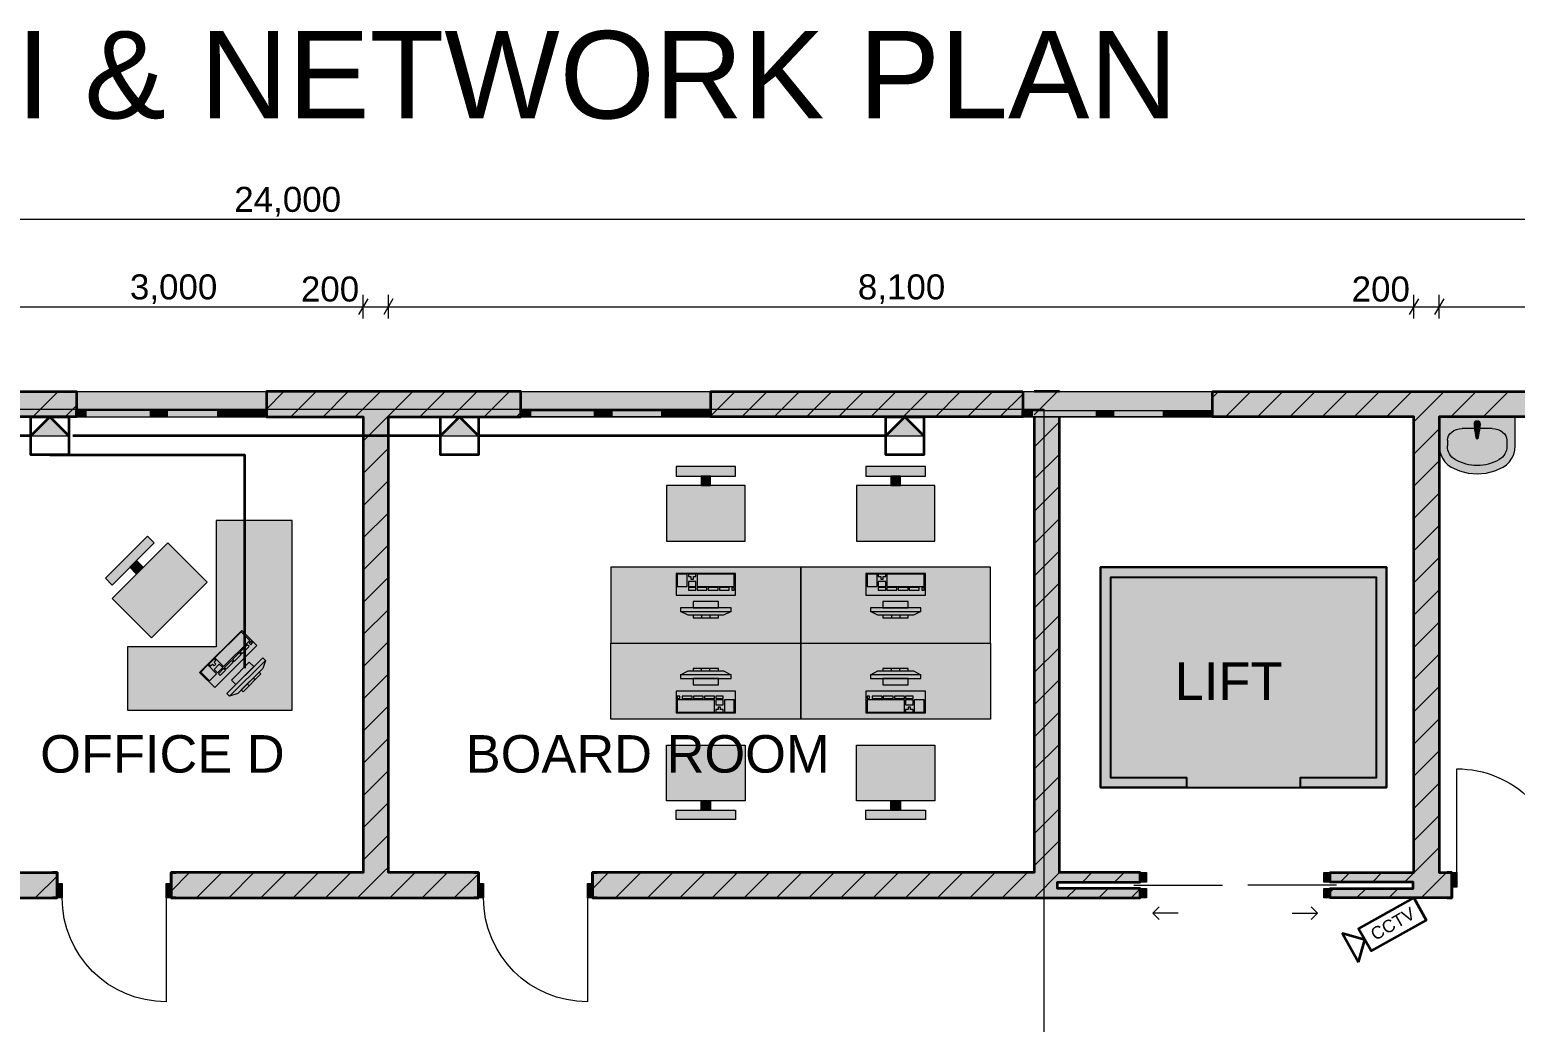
# Model space of a CAD drawing. Header units: millimetres. Extents: x 0.6 to 15.6, y 0.6 to 9.9.
# Drawn here: x 5.384 to 10.004, y 6.815 to 9.902 of the extents above; entities that cross this region are included whole.
import ezdxf

# ---------------------------------------------------------------- set-up
doc = ezdxf.new("R2010")
doc.units = ezdxf.units.MM
doc.layers.add('PDF_Geometry', color=7, linetype='Continuous', true_color=0x029e21)
doc.layers.add('PDF_Solid Fills', color=7, linetype='Continuous', true_color=0xffffff)
doc.layers.add('PDF_Text', color=7, linetype='Continuous')
doc.styles.add('PDF Arial-BoldMT', font='arial.ttf')
doc.styles.add('PDF ArialMT', font='arial.ttf')

msp = doc.modelspace()

# ---------------------------------------------------------------- hatches: boundary and pattern name
at = {"layer": 'PDF_Solid Fills', "transparency": 33554559}
for points in [[(4.8815, 8.7171), (4.8815, 8.7761), (5.5297, 8.7761), (5.5297, 8.7171), (5.5297, 8.6974), (4.8815, 8.6974)], [(6.1203, 8.6974), (5.5297, 8.6974), (5.5297, 8.7171), (5.5297, 8.7761), (6.1203, 8.7761), (6.1203, 8.7171)], [(6.1203, 8.7171), (6.1203, 8.7761), (6.9114, 8.7761), (6.9114, 8.7171), (6.9114, 8.6974), (6.1203, 8.6974)], [(7.502, 8.6974), (6.9114, 8.6974), (6.9114, 8.7171), (6.9114, 8.7761), (7.502, 8.7761), (7.502, 8.7171)], [(7.502, 8.7171), (7.502, 8.7761), (8.4718, 8.7761), (8.4718, 8.7171), (8.4718, 8.6974), (7.502, 8.6974)], [(9.0624, 8.6974), (8.4718, 8.6974), (8.4718, 8.7171), (8.4718, 8.7761), (9.0624, 8.7761), (9.0624, 8.7171)], [(9.6884, 8.7761), (9.6884, 8.6974), (9.0624, 8.6974), (9.0624, 8.7171), (9.0624, 8.7761)], [(9.7672, 8.6974), (10.0034, 8.6974), (10.0034, 8.6072), (10.0022, 8.5939), (9.9989, 8.581), (9.9933, 8.569), (9.9859, 8.5582), (9.9767, 8.549), (9.9661, 8.5416), (9.9404, 8.5298), (9.9132, 8.5226), (9.8853, 8.5202), (9.8573, 8.5226), (9.8302, 8.5298), (9.8045, 8.5416), (9.7939, 8.549), (9.7847, 8.5582), (9.7772, 8.569), (9.7717, 8.581), (9.7683, 8.5939), (9.7672, 8.6072)], [(9.8754, 8.6748), (9.8783, 8.6818), (9.8853, 8.6846), (9.8922, 8.6818), (9.8951, 8.6748), (9.8935, 8.6583), (9.8922, 8.6545), (9.8896, 8.6337), (9.8882, 8.6309), (9.8853, 8.6298), (9.8824, 8.6309), (9.8809, 8.6337), (9.8783, 8.6545), (9.877, 8.6583)], [(6.2, 7.7852), (5.6882, 7.7852), (5.6882, 7.982), (5.9638, 7.982), (5.9638, 8.3757), (6.2, 8.3757)], [(7.565, 8.1042), (7.565, 8.0924), (7.5414, 8.0806), (7.5256, 8.0806), (7.5256, 8.0727), (7.4469, 8.0727), (7.4469, 8.0806), (7.4311, 8.0806), (7.4075, 8.0924), (7.4075, 8.1042), (7.4469, 8.1042), (7.4469, 8.1239), (7.5256, 8.1239), (7.5256, 8.1042)], [(8.1555, 8.1042), (8.1555, 8.0924), (8.1319, 8.0806), (8.1162, 8.0806), (8.1162, 8.0727), (8.0374, 8.0727), (8.0374, 8.0806), (8.0217, 8.0806), (7.9981, 8.0924), (7.9981, 8.1042), (8.0374, 8.1042), (8.0374, 8.1239), (8.1162, 8.1239), (8.1162, 8.1042)], [(6.1085, 7.9486), (6.1169, 7.9403), (6.1085, 7.9152), (6.0974, 7.9041), (6.103, 7.8985), (6.0473, 7.8428), (6.0417, 7.8484), (6.0306, 7.8373), (6.0055, 7.8289), (5.9972, 7.8373), (6.025, 7.8651), (6.0111, 7.879), (6.0668, 7.9347), (6.0807, 7.9208)], [(7.4075, 7.8837), (7.4075, 7.8956), (7.4311, 7.9074), (7.4469, 7.9074), (7.4469, 7.9152), (7.5256, 7.9152), (7.5256, 7.9074), (7.5414, 7.9074), (7.565, 7.8956), (7.565, 7.8837), (7.5256, 7.8837), (7.5256, 7.8641), (7.4469, 7.8641), (7.4469, 7.8837)], [(7.9981, 7.8837), (7.9981, 7.8956), (8.0217, 7.9074), (8.0374, 7.9074), (8.0374, 7.9152), (8.1162, 7.9152), (8.1162, 7.9074), (8.1319, 7.9074), (8.1555, 7.8956), (8.1555, 7.8837), (8.1162, 7.8837), (8.1162, 7.8641), (8.0374, 7.8641), (8.0374, 7.8837)], [(4.5847, 7.2348), (4.5847, 7.28), (5.4692, 7.28), (5.4692, 7.2466), (5.4692, 7.2013), (4.5847, 7.2013)], [(5.8235, 7.2466), (5.8235, 7.28), (6.7794, 7.28), (6.7794, 7.2466), (6.7794, 7.2013), (5.8235, 7.2013)], [(7.1337, 7.2013), (7.1337, 7.2466), (7.1337, 7.28), (8.8376, 7.28), (8.8376, 7.2505), (8.5797, 7.2505), (8.5797, 7.2308), (8.8376, 7.2308), (8.8376, 7.2013)], [(9.4281, 7.28), (9.8064, 7.28), (9.8064, 7.2348), (9.8064, 7.2013), (9.4281, 7.2013), (9.4281, 7.2308), (9.686, 7.2308), (9.686, 7.2505), (9.4281, 7.2505)]]:
    msp.add_hatch(color=256, dxfattribs=at).paths.add_polyline_path(points)

# ---------------------------------------------------------------- linework, layer by layer
at = {"layer": 'PDF_Geometry', "color": 7, "lineweight": 13}
for points in [[(1.3572, 9.3126), (1.3813, 9.3126), (1.46, 9.3126), (10.9089, 9.3126), (10.9876, 9.3126), (11.0117, 9.3126)], [(6.4349, 9.065), (6.4065, 9.0158)], [(6.4207, 9.0035), (6.4207, 9.0773)], [(6.5136, 9.065), (6.4852, 9.0158)], [(6.4994, 9.0035), (6.4994, 9.0773)], [(9.7026, 9.065), (9.6742, 9.0158)], [(9.6884, 9.0035), (9.6884, 9.0773)], [(9.7814, 9.065), (9.7529, 9.0158)], [(9.7672, 9.0035), (9.7672, 9.0773)], [(1.3572, 9.0404), (1.3813, 9.0404), (1.46, 9.0404), (2.8774, 9.0404), (2.9561, 9.0404), (3.901, 9.0404), (3.9797, 9.0404), (5.1608, 9.0404), (5.2396, 9.0404), (6.4207, 9.0404), (6.4994, 9.0404), (9.6884, 9.0404), (9.7672, 9.0404), (10.9089, 9.0404), (10.9876, 9.0404), (11.0117, 9.0404)]]:
    msp.add_lwpolyline(points, dxfattribs=at)
at = {"layer": 'PDF_Geometry', "color": 123, "lineweight": 18, "true_color": 0x71cebe}
msp.add_lwpolyline([(1.3813, 8.7761), (10.9876, 8.7761), (10.9876, 4.7603), (6.4994, 4.7603), (6.4994, 3.2643), (5.1608, 3.2643), (5.1608, 4.7603), (1.3813, 4.7603)], close=True, dxfattribs=at)
at = {"layer": 'PDF_Geometry', "color": 7, "lineweight": 35}
for points in [[(4.5847, 7.28), (4.5847, 7.2348), (4.5847, 7.28), (4.5993, 7.28), (4.5847, 7.28), (5.1608, 7.28), (5.1608, 8.6974), (4.8815, 8.6974), (4.8815, 8.7171), (4.8815, 8.7761), (5.5297, 8.7761), (5.5297, 8.7171), (5.5297, 8.6974), (5.2396, 8.6974), (5.2396, 7.28), (5.4692, 7.28)], [(6.7794, 7.28), (6.4994, 7.28), (6.4994, 8.6974), (6.9114, 8.6974), (6.9114, 8.7171), (6.9114, 8.7761), (6.1203, 8.7761), (6.1203, 8.7171), (6.1203, 8.6974), (6.4207, 8.6974), (6.4207, 7.28), (5.8235, 7.28)], [(8.5861, 8.7761), (8.5073, 8.7761)], [(9.8064, 7.2013), (9.4281, 7.2013), (9.4281, 7.2308), (9.686, 7.2308), (9.686, 7.2505), (9.4281, 7.2505), (9.4281, 7.28), (9.6884, 7.28), (9.6884, 8.6974), (9.0624, 8.6974), (9.0624, 8.7171), (9.0624, 8.7761), (9.6884, 8.7761), (9.7672, 8.7761), (10.2396, 8.7761)], [(5.5297, 8.6974), (5.5297, 8.7171)], [(6.1203, 8.6974), (6.1203, 8.7171)], [(6.9114, 8.6974), (6.9114, 8.7171)], [(7.1337, 7.2013), (7.1337, 7.2466), (7.1337, 7.2013), (7.1483, 7.2013), (7.1337, 7.2013), (8.8376, 7.2013), (8.8376, 7.2308), (8.5797, 7.2308), (8.5797, 7.2505), (8.8376, 7.2505), (8.8376, 7.28), (8.5861, 7.28), (8.5861, 8.6974)], [(8.5073, 8.6974), (8.5073, 7.28), (7.1337, 7.28), (7.1483, 7.28), (7.1337, 7.28), (7.1337, 7.2466), (7.1337, 7.28)], [(7.502, 8.6974), (7.502, 8.7171)], [(8.4718, 8.6974), (8.4718, 8.7171)], [(9.0624, 8.6974), (9.0624, 8.7171)], [(10.3183, 8.3236), (10.2731, 8.3236), (10.3183, 8.3236), (10.3183, 8.309), (10.3183, 8.3236), (10.3183, 8.2643), (10.9089, 8.2643), (10.9089, 8.6974), (10.3183, 8.6974), (10.3183, 8.6779), (10.2731, 8.6779), (10.2396, 8.6779), (10.2396, 8.6974), (9.7672, 8.6974), (9.7672, 7.28), (9.8064, 7.28), (9.8064, 7.2348), (9.8064, 7.2013), (9.7918, 7.2013), (9.8064, 7.2013), (9.8064, 7.2348), (9.8064, 7.28), (9.7918, 7.28), (9.8064, 7.28)], [(8.8376, 7.2505), (8.8376, 7.28)], [(9.4281, 7.2505), (9.4281, 7.28)], [(4.5847, 7.2013), (4.5993, 7.2013), (4.5847, 7.2013), (4.5847, 7.2348), (4.5847, 7.2013), (5.4692, 7.2013)], [(5.8235, 7.2013), (5.8235, 7.2466), (5.8235, 7.2013), (5.8381, 7.2013), (5.8235, 7.2013), (6.7794, 7.2013)], [(8.8376, 7.2013), (8.8376, 7.2308)], [(9.4281, 7.2013), (9.4281, 7.2308)]]:
    msp.add_lwpolyline(points, dxfattribs=at)
at = {"layer": 'PDF_Geometry', "color": 21, "lineweight": 9, "true_color": 0xff9955}
for points in [[(5.4728, 8.7761), (5.394, 8.6974)], [(5.5297, 8.7329), (5.4942, 8.6974)], [(6.1743, 8.7761), (6.1203, 8.7221)], [(6.2745, 8.7761), (6.1958, 8.6974)], [(6.3747, 8.7761), (6.296, 8.6974)], [(6.4749, 8.7761), (6.3962, 8.6974)], [(6.5752, 8.7761), (6.4964, 8.6974), (6.4207, 8.6216)], [(6.6754, 8.7761), (6.5967, 8.6974)], [(6.7756, 8.7761), (6.6969, 8.6974)], [(6.8759, 8.7761), (6.7971, 8.6974)], [(7.5774, 8.7761), (7.502, 8.7007)], [(7.6776, 8.7761), (7.5988, 8.6974)], [(7.7778, 8.7761), (7.6991, 8.6974)], [(7.8781, 8.7761), (7.7993, 8.6974)], [(7.9783, 8.7761), (7.8995, 8.6974)], [(8.0785, 8.7761), (7.9998, 8.6974)], [(8.1787, 8.7761), (8.1, 8.6974)], [(8.2789, 8.7761), (8.2002, 8.6974)], [(8.3792, 8.7761), (8.3004, 8.6974)], [(8.4718, 8.7685), (8.4006, 8.6974)], [(8.5073, 8.7038), (8.5796, 8.7761)], [(9.0807, 8.7761), (9.0624, 8.7578)], [(9.1809, 8.7761), (9.1022, 8.6974)], [(9.2811, 8.7761), (9.2024, 8.6974)], [(9.3813, 8.7761), (9.3026, 8.6974)], [(9.4816, 8.7761), (9.4028, 8.6974)], [(9.5818, 8.7761), (9.5031, 8.6974)], [(9.682, 8.7761), (9.6033, 8.6974)], [(9.6884, 8.6823), (9.7672, 8.761), (9.7822, 8.7761)], [(9.8037, 8.6974), (9.8824, 8.7761)], [(9.9039, 8.6974), (9.9827, 8.7761)], [(6.9114, 8.7115), (6.8973, 8.6974)], [(8.5073, 8.6036), (8.5861, 8.6824)], [(9.6884, 8.5821), (9.7672, 8.6608)], [(6.4207, 8.5214), (6.4994, 8.6001)], [(8.5073, 8.5034), (8.5861, 8.5821)], [(9.6884, 8.4819), (9.7672, 8.5606)], [(6.4207, 8.4212), (6.4994, 8.4999)], [(8.5073, 8.4032), (8.5861, 8.4819)], [(9.6884, 8.3816), (9.7672, 8.4604)], [(6.4207, 8.321), (6.4994, 8.3997)], [(8.5073, 8.303), (8.5861, 8.3817)], [(9.6884, 8.2814), (9.7672, 8.3602)], [(6.4207, 8.2207), (6.4994, 8.2995)], [(8.5073, 8.2027), (8.5861, 8.2815)], [(9.6884, 8.1812), (9.7672, 8.2599)], [(6.4207, 8.1205), (6.4994, 8.1993)], [(8.5073, 8.1025), (8.5861, 8.1813)], [(9.6884, 8.081), (9.7672, 8.1597)], [(6.4207, 8.0203), (6.4994, 8.099)], [(8.5073, 8.0023), (8.5861, 8.081)], [(9.6884, 7.9808), (9.7672, 8.0595)], [(6.4207, 7.9201), (6.4994, 7.9988)], [(8.5073, 7.9021), (8.5861, 7.9808)], [(9.6884, 7.8805), (9.7672, 7.9593)], [(6.4207, 7.8199), (6.4994, 7.8986)], [(8.5073, 7.8019), (8.5861, 7.8806)], [(9.6884, 7.7803), (9.7672, 7.8591)], [(6.4207, 7.7196), (6.4994, 7.7984)], [(8.5073, 7.7016), (8.5861, 7.7804)], [(9.6884, 7.6801), (9.7672, 7.7588)], [(6.4207, 7.6194), (6.4994, 7.6981)], [(8.5073, 7.6014), (8.5861, 7.6801)], [(9.6884, 7.5799), (9.7672, 7.6586)], [(6.4207, 7.5192), (6.4994, 7.5979)], [(8.5073, 7.5012), (8.5861, 7.5799)], [(9.6884, 7.4797), (9.7672, 7.5584)], [(6.4207, 7.419), (6.4994, 7.4977)], [(8.5073, 7.401), (8.5861, 7.4797)], [(9.6884, 7.3794), (9.7672, 7.4582)], [(6.4207, 7.3188), (6.4994, 7.3975)], [(8.5073, 7.3007), (8.5861, 7.3795)], [(9.7672, 7.3579), (9.6892, 7.28), (9.6597, 7.2505)], [(5.4692, 7.2692), (5.4012, 7.2013)], [(5.8809, 7.28), (5.8235, 7.2227)], [(5.9811, 7.28), (5.9023, 7.2013)], [(6.0813, 7.28), (6.0026, 7.2013)], [(6.1815, 7.28), (6.1028, 7.2013)], [(6.2818, 7.28), (6.203, 7.2013)], [(6.382, 7.28), (6.3033, 7.2013)], [(6.4994, 7.2973), (6.4822, 7.28), (6.4034, 7.2013)], [(6.5824, 7.28), (6.5037, 7.2013)], [(6.6826, 7.28), (6.6039, 7.2013)], [(6.7794, 7.2766), (6.7041, 7.2013)], [(7.1837, 7.28), (7.1337, 7.23)], [(7.284, 7.28), (7.2052, 7.2013)], [(7.3842, 7.28), (7.3054, 7.2013)], [(7.4844, 7.28), (7.4057, 7.2013)], [(7.5846, 7.28), (7.5059, 7.2013)], [(7.6848, 7.28), (7.6061, 7.2013)], [(7.7851, 7.28), (7.7063, 7.2013)], [(7.8853, 7.28), (7.8065, 7.2013)], [(7.9855, 7.28), (7.9068, 7.2013)], [(8.0857, 7.28), (8.007, 7.2013)], [(8.1859, 7.28), (8.1072, 7.2013)], [(8.2862, 7.28), (8.2074, 7.2013)], [(8.3864, 7.28), (8.3076, 7.2013)], [(8.4866, 7.28), (8.4079, 7.2013)], [(8.5868, 7.28), (8.5081, 7.2013)], [(8.687, 7.28), (8.6575, 7.2505)], [(8.7873, 7.28), (8.7577, 7.2505)], [(9.4888, 7.28), (9.4593, 7.2505)], [(9.589, 7.28), (9.5595, 7.2505)], [(9.7895, 7.28), (9.7107, 7.2013)], [(8.6378, 7.2308), (8.6083, 7.2013)], [(8.7381, 7.2308), (8.7085, 7.2013)], [(8.8376, 7.2301), (8.8087, 7.2013)], [(9.4396, 7.2308), (9.4281, 7.2194)], [(9.5398, 7.2308), (9.5103, 7.2013)], [(9.64, 7.2308), (9.6105, 7.2013)]]:
    msp.add_lwpolyline(points, dxfattribs=at)
at = {"layer": 'PDF_Geometry', "color": 30, "lineweight": 18, "true_color": 0xff6600}
for points in [[(5.5297, 8.7761), (6.1203, 8.7761)], [(6.9114, 8.7761), (7.502, 8.7761)], [(8.4718, 8.7761), (9.0624, 8.7761)], [(5.5297, 8.6974), (6.1203, 8.6974)], [(5.7589, 8.7171), (5.5593, 8.7171)], [(5.5593, 8.6974), (5.7589, 8.6974)], [(5.9677, 8.7171), (5.8124, 8.7171)], [(5.8124, 8.6974), (5.9677, 8.6974)], [(6.0908, 8.7171), (6.0366, 8.7171)], [(6.0366, 8.6974), (6.0908, 8.6974)], [(6.9114, 8.6974), (7.502, 8.6974)], [(6.941, 8.7171), (7.1406, 8.7171)], [(7.1406, 8.6974), (6.941, 8.6974)], [(7.1941, 8.7171), (7.3494, 8.7171)], [(7.3494, 8.6974), (7.1941, 8.6974)], [(7.4183, 8.7171), (7.4725, 8.7171)], [(7.4725, 8.6974), (7.4183, 8.6974)], [(8.4718, 8.6974), (9.0624, 8.6974)], [(8.5013, 8.7171), (8.7009, 8.7171)], [(8.7009, 8.6974), (8.5013, 8.6974)], [(8.7545, 8.7171), (8.9098, 8.7171)], [(8.9098, 8.6974), (8.7545, 8.6974)], [(8.9787, 8.7171), (9.0328, 8.7171)], [(9.0328, 8.6974), (8.9787, 8.6974)], [(8.8179, 7.2407), (9.0935, 7.2407)], [(9.4478, 7.2407), (9.1722, 7.2407)], [(8.877, 7.154), (8.8966, 7.1737)], [(9.3888, 7.154), (9.3691, 7.1737)], [(8.9557, 7.154), (8.877, 7.154), (8.8966, 7.1344)], [(9.31, 7.154), (9.3888, 7.154), (9.3691, 7.1344)]]:
    msp.add_lwpolyline(points, dxfattribs=at)
at = {"layer": 'PDF_Geometry', "color": 7, "lineweight": 35}
for points in [[(8.4718, 8.7761), (8.4718, 8.7171), (8.4718, 8.6974), (7.502, 8.6974), (7.502, 8.7171), (7.502, 8.7761)], [(5.4692, 7.28), (5.4692, 7.2466), (5.4692, 7.2013), (5.4546, 7.2013), (5.4692, 7.2013), (5.4692, 7.2466), (5.4692, 7.28), (5.4546, 7.28)], [(5.8381, 7.28), (5.8235, 7.28), (5.8235, 7.2466), (5.8235, 7.28)], [(6.7794, 7.28), (6.7794, 7.2466), (6.7794, 7.2013), (6.7648, 7.2013), (6.7794, 7.2013), (6.7794, 7.2466), (6.7794, 7.28), (6.7648, 7.28)]]:
    msp.add_lwpolyline(points, close=True, dxfattribs=at)
at = {"layer": 'PDF_Geometry', "color": 52, "lineweight": 18, "true_color": 0xdcd214}
msp.add_lwpolyline([(7.5342, 4.8101), (1.427, 4.8101), (1.427, 8.7221), (8.5381, 8.7221), (8.5381, 6.2564)], dxfattribs=at)
at = {"layer": 'PDF_Geometry', "color": 5, "lineweight": 35}
for points in [[(5.5055, 8.6383), (5.4465, 8.6974), (5.3874, 8.6383), (4.2718, 8.6383), (4.2128, 8.6974), (4.1537, 8.6383), (3.1536, 8.6383), (3.0946, 8.6974), (3.0355, 8.6383), (1.6649, 8.6383), (1.6059, 8.6974), (1.5468, 8.6383), (1.4923, 8.6383)], [(8.1646, 8.6383), (8.1056, 8.6974), (8.0465, 8.6383), (6.7792, 8.6383), (6.7201, 8.6974), (6.661, 8.6383)], [(5.5181, 8.6398), (6.661, 8.6398)], [(5.4465, 8.5793), (6.0519, 8.5793), (6.0519, 7.916)]]:
    msp.add_lwpolyline(points, dxfattribs=at)
at = {"layer": 'PDF_Geometry', "color": 8, "lineweight": 15, "true_color": 0x7f7f7f}
for points in [[(5.3874, 8.6383), (5.5055, 8.6383), (5.4465, 8.6974)], [(6.661, 8.6383), (6.7792, 8.6383), (6.7201, 8.6974)], [(8.0465, 8.6383), (8.1646, 8.6383), (8.1056, 8.6974)]]:
    msp.add_lwpolyline(points, close=True, dxfattribs=at)
at = {"layer": 'PDF_Geometry', "color": 5, "lineweight": 35}
for points in [[(5.3874, 8.6974), (5.5055, 8.6974), (5.5055, 8.5793), (5.3874, 8.5793)], [(6.661, 8.6974), (6.7792, 8.6974), (6.7792, 8.5793), (6.661, 8.5793)], [(8.0465, 8.6974), (8.1646, 8.6974), (8.1646, 8.5793), (8.0465, 8.5793)], [(9.6884, 7.2013), (9.7268, 7.1326), (9.5551, 7.0365), (9.5166, 7.1052)], [(9.5161, 7.0012), (9.5358, 7.0709), (9.4662, 7.0905)]]:
    msp.add_lwpolyline(points, close=True, dxfattribs=at)
at = {"layer": 'PDF_Geometry', "color": 30, "lineweight": 20, "true_color": 0xff6600}
for points in [[(5.5297, 8.6974), (5.5593, 8.6974), (5.5593, 8.7171), (5.5297, 8.7171)], [(6.1203, 8.7171), (6.0908, 8.7171), (6.0908, 8.6974), (6.1203, 8.6974)], [(6.9114, 8.7171), (6.941, 8.7171), (6.941, 8.6974), (6.9114, 8.6974)], [(7.502, 8.6974), (7.4725, 8.6974), (7.4725, 8.7171), (7.502, 8.7171)], [(8.4718, 8.7171), (8.5013, 8.7171), (8.5013, 8.6974), (8.4718, 8.6974)], [(9.0624, 8.6974), (9.0328, 8.6974), (9.0328, 8.7171), (9.0624, 8.7171)]]:
    msp.add_lwpolyline(points, dxfattribs=at)
for points in [[(5.7857, 8.7171), (5.7589, 8.7171), (5.7589, 8.6974), (5.7857, 8.6974), (5.8124, 8.6974), (5.8124, 8.7171)], [(6.0022, 8.7171), (5.9677, 8.7171), (5.9677, 8.6974), (6.0022, 8.6974), (6.0366, 8.6974), (6.0366, 8.7171)], [(7.1673, 8.6974), (7.1406, 8.6974), (7.1406, 8.7171), (7.1673, 8.7171), (7.1941, 8.7171), (7.1941, 8.6974)], [(7.3839, 8.6974), (7.3494, 8.6974), (7.3494, 8.7171), (7.3839, 8.7171), (7.4183, 8.7171), (7.4183, 8.6974)], [(8.7277, 8.6974), (8.7009, 8.6974), (8.7009, 8.7171), (8.7277, 8.7171), (8.7545, 8.7171), (8.7545, 8.6974)], [(8.9442, 8.6974), (8.9098, 8.6974), (8.9098, 8.7171), (8.9442, 8.7171), (8.9787, 8.7171), (8.9787, 8.6974)], [(8.8376, 7.28), (8.8573, 7.28), (8.8573, 7.2505), (8.8376, 7.2505)], [(9.4281, 7.2505), (9.4085, 7.2505), (9.4085, 7.28), (9.4281, 7.28)], [(9.8064, 7.28), (9.8222, 7.28), (9.8222, 7.2348), (9.8064, 7.2348)], [(5.4692, 7.2466), (5.4849, 7.2466), (5.4849, 7.2013), (5.4692, 7.2013)], [(5.8235, 7.2013), (5.8078, 7.2013), (5.8078, 7.2466), (5.8235, 7.2466)], [(6.7794, 7.2466), (6.7951, 7.2466), (6.7951, 7.2013), (6.7794, 7.2013)], [(7.1337, 7.2013), (7.118, 7.2013), (7.118, 7.2466), (7.1337, 7.2466)], [(8.8376, 7.2308), (8.8573, 7.2308), (8.8573, 7.2013), (8.8376, 7.2013)], [(9.4281, 7.2013), (9.4085, 7.2013), (9.4085, 7.2308), (9.4281, 7.2308)]]:
    msp.add_lwpolyline(points, close=True, dxfattribs=at)
at = {"layer": 'PDF_Geometry', "color": 6, "lineweight": 20}
msp.add_lwpolyline([(9.7672, 8.6974), (9.7672, 8.6072), (9.7683, 8.5939), (9.7717, 8.581), (9.7772, 8.569), (9.7847, 8.5582), (9.7939, 8.549), (9.8045, 8.5416), (9.8302, 8.5298), (9.8573, 8.5226), (9.8853, 8.5202), (9.9132, 8.5226), (9.9404, 8.5298), (9.9661, 8.5416), (9.9767, 8.549), (9.9859, 8.5582), (9.9933, 8.569), (9.9989, 8.581), (10.0022, 8.5939), (10.0034, 8.6072), (10.0034, 8.6974)], close=True, dxfattribs=at)
for points in [[(9.932, 8.661), (9.8385, 8.661)], [(9.7928, 8.6252), (9.7928, 8.6072)], [(9.9777, 8.6252), (9.9777, 8.6072)]]:
    msp.add_lwpolyline(points, dxfattribs=at)
for points in [[(9.8809, 8.6337, 0.376871), (9.8853, 8.6298, 0.380224), (9.8896, 8.6337), (9.8922, 8.6545, 0.12535), (9.8935, 8.6583), (9.8951, 8.6748, 0.41415), (9.8853, 8.6846, 0.414152), (9.8754, 8.6748), (9.877, 8.6583, 0.125132), (9.8783, 8.6545)], [(9.8799, 8.6591), (9.8799, 8.665), (9.8906, 8.665), (9.8906, 8.6591, -0.413878), (9.8853, 8.6538, -0.413895)]]:
    msp.add_lwpolyline(points, format="xyb", close=True, dxfattribs=at)
msp.add_lwpolyline([(9.8167, 8.5652, 0.130185), (9.8853, 8.547, 0.130191), (9.9538, 8.5652)], format="xyb", dxfattribs=at)
at = {"layer": 'PDF_Geometry', "lineweight": 20}
for points in [[(7.3937, 8.5432), (7.3937, 8.5137), (7.5788, 8.5137), (7.5788, 8.5432)], [(7.501, 8.4841), (7.501, 8.5137), (7.4715, 8.5137), (7.4715, 8.4841)], [(7.9843, 8.5432), (7.9843, 8.5137), (8.1693, 8.5137), (8.1693, 8.5432)], [(8.0916, 8.4841), (8.0916, 8.5137), (8.062, 8.5137), (8.062, 8.4841)], [(7.3642, 8.3109), (7.6083, 8.3109), (7.6083, 8.4841), (7.3642, 8.4841)], [(7.9548, 8.3109), (8.1988, 8.3109), (8.1988, 8.4841), (7.9548, 8.4841)], [(6.2, 7.7852), (6.2, 8.3757), (5.9638, 8.3757), (5.9638, 7.982), (5.6882, 7.982), (5.6882, 7.7852)], [(5.6194, 8.1956), (5.6403, 8.1747), (5.7711, 8.3055), (5.7502, 8.3264)], [(5.7627, 8.0104), (5.9353, 8.1831), (5.8129, 8.3055), (5.6403, 8.1329)], [(5.737, 8.2297), (5.7161, 8.2506), (5.6953, 8.2297), (5.7161, 8.2088)], [(7.191, 7.994), (7.7815, 7.994), (7.7815, 8.2302), (7.191, 8.2302)], [(7.7815, 7.994), (8.3721, 7.994), (8.3721, 8.2302), (7.7815, 8.2302)], [(7.5788, 8.1436), (7.5788, 8.2105), (7.3937, 8.2105), (7.3937, 8.1436)], [(7.4284, 8.2086), (7.3976, 8.2086), (7.3976, 8.1704), (7.4284, 8.1704)], [(7.4554, 8.2086), (7.4323, 8.2086), (7.4323, 8.201), (7.44, 8.201), (7.44, 8.1933), (7.4477, 8.1933), (7.4477, 8.201), (7.4554, 8.201)], [(7.4554, 8.1857), (7.4323, 8.1857), (7.4323, 8.1704), (7.4554, 8.1704)], [(7.5749, 8.2086), (7.4593, 8.2086), (7.4593, 8.1704), (7.5749, 8.1704)], [(8.1693, 8.1436), (8.1693, 8.2105), (7.9843, 8.2105), (7.9843, 8.1436)], [(8.019, 8.2086), (7.9881, 8.2086), (7.9881, 8.1704), (8.019, 8.1704)], [(8.046, 8.2086), (8.0228, 8.2086), (8.0228, 8.201), (8.0305, 8.201), (8.0305, 8.1933), (8.0383, 8.1933), (8.0383, 8.201), (8.046, 8.201)], [(8.046, 8.1857), (8.0228, 8.1857), (8.0228, 8.1704), (8.046, 8.1704)], [(8.1655, 8.2086), (8.0498, 8.2086), (8.0498, 8.1704), (8.1655, 8.1704)], [(7.4554, 8.1666), (7.4323, 8.1666), (7.4323, 8.159), (7.4554, 8.159)], [(7.4901, 8.1666), (7.4593, 8.1666), (7.4593, 8.159), (7.4901, 8.159)], [(7.5248, 8.1666), (7.494, 8.1666), (7.494, 8.159), (7.5248, 8.159)], [(7.5595, 8.1666), (7.5286, 8.1666), (7.5286, 8.159), (7.5595, 8.159)], [(7.5749, 8.1666), (7.5672, 8.1666), (7.5672, 8.159), (7.5749, 8.159)], [(8.046, 8.1666), (8.0228, 8.1666), (8.0228, 8.159), (8.046, 8.159)], [(8.0807, 8.1666), (8.0498, 8.1666), (8.0498, 8.159), (8.0807, 8.159)], [(8.1153, 8.1666), (8.0845, 8.1666), (8.0845, 8.159), (8.1153, 8.159)], [(8.15, 8.1666), (8.1192, 8.1666), (8.1192, 8.159), (8.15, 8.159)], [(8.1655, 8.1666), (8.1577, 8.1666), (8.1577, 8.159), (8.1655, 8.159)], [(7.565, 8.1042), (7.4075, 8.1042), (7.4075, 8.0924), (7.565, 8.0924)], [(7.5256, 8.1239), (7.4469, 8.1239), (7.4469, 8.1042), (7.5256, 8.1042)], [(8.1555, 8.1042), (7.9981, 8.1042), (7.9981, 8.0924), (8.1555, 8.0924)], [(8.1162, 8.1239), (8.0374, 8.1239), (8.0374, 8.1042), (8.1162, 8.1042)], [(7.5256, 8.0806), (7.4469, 8.0806), (7.4469, 8.0727), (7.5256, 8.0727)], [(8.1162, 8.0806), (8.0374, 8.0806), (8.0374, 8.0727), (8.1162, 8.0727)], [(6.0905, 7.9862), (6.0431, 8.0335), (5.9123, 7.9027), (5.9596, 7.8554)], [(6.0418, 8.0294), (5.96, 7.9477), (5.987, 7.9207), (6.0687, 8.0025)], [(6.0714, 7.9998), (6.066, 7.9943), (6.0714, 7.9889), (6.0768, 7.9944)], [(7.7815, 7.994), (7.7815, 7.7578), (7.191, 7.7578), (7.191, 7.994)], [(8.3721, 7.994), (8.3721, 7.7578), (7.7815, 7.7578), (7.7815, 7.994)], [(6.1085, 7.9486), (5.9972, 7.8373), (6.0055, 7.8289), (6.1169, 7.9403)], [(6.036, 7.9643), (6.0142, 7.9425), (6.0196, 7.9371), (6.0414, 7.9589)], [(6.0605, 7.9889), (6.0387, 7.967), (6.0441, 7.9616), (6.0659, 7.9835)], [(5.9382, 7.9259), (5.9164, 7.9041), (5.9434, 7.8771), (5.9651, 7.8989)], [(5.9572, 7.9449), (5.9409, 7.9286), (5.9463, 7.9232), (5.9518, 7.9286), (5.9571, 7.9232), (5.9626, 7.9287), (5.9572, 7.9341), (5.9627, 7.9395)], [(5.9734, 7.9288), (5.9571, 7.9124), (5.9679, 7.9016), (5.9842, 7.918)], [(5.987, 7.9152), (5.9706, 7.8989), (5.976, 7.8935), (5.9923, 7.9099)], [(6.0115, 7.9398), (5.9897, 7.918), (5.9951, 7.9126), (6.0169, 7.9344)], [(6.0668, 7.9347), (6.0111, 7.879), (6.025, 7.8651), (6.0807, 7.9208)], [(6.0974, 7.9041), (6.0417, 7.8484), (6.0473, 7.8428), (6.103, 7.8985)], [(7.4469, 7.9074), (7.5256, 7.9074), (7.5256, 7.9152), (7.4469, 7.9152)], [(8.0374, 7.9074), (8.1162, 7.9074), (8.1162, 7.9152), (8.0374, 7.9152)], [(7.4075, 7.8837), (7.565, 7.8837), (7.565, 7.8956), (7.4075, 7.8956)], [(7.4469, 7.8641), (7.5256, 7.8641), (7.5256, 7.8837), (7.4469, 7.8837)], [(7.9981, 7.8837), (8.1555, 7.8837), (8.1555, 7.8956), (7.9981, 7.8956)], [(8.0374, 7.8641), (8.1162, 7.8641), (8.1162, 7.8837), (8.0374, 7.8837)], [(7.3937, 7.8444), (7.3937, 7.7774), (7.5788, 7.7774), (7.5788, 7.8444)], [(7.3976, 7.8213), (7.4053, 7.8213), (7.4053, 7.829), (7.3976, 7.829)], [(7.3976, 7.7794), (7.5132, 7.7794), (7.5132, 7.8175), (7.3976, 7.8175)], [(7.413, 7.8213), (7.4438, 7.8213), (7.4438, 7.829), (7.413, 7.829)], [(7.4477, 7.8213), (7.4785, 7.8213), (7.4785, 7.829), (7.4477, 7.829)], [(7.4824, 7.8213), (7.5132, 7.8213), (7.5132, 7.829), (7.4824, 7.829)], [(7.5171, 7.8213), (7.5402, 7.8213), (7.5402, 7.829), (7.5171, 7.829)], [(7.5171, 7.8023), (7.5402, 7.8023), (7.5402, 7.8175), (7.5171, 7.8175)], [(7.5441, 7.7794), (7.5749, 7.7794), (7.5749, 7.8175), (7.5441, 7.8175)], [(7.9843, 7.8444), (7.9843, 7.7774), (8.1693, 7.7774), (8.1693, 7.8444)], [(7.9881, 7.8213), (7.9959, 7.8213), (7.9959, 7.829), (7.9881, 7.829)], [(7.9881, 7.7794), (8.1038, 7.7794), (8.1038, 7.8175), (7.9881, 7.8175)], [(8.0036, 7.8213), (8.0344, 7.8213), (8.0344, 7.829), (8.0036, 7.829)], [(8.0383, 7.8213), (8.0691, 7.8213), (8.0691, 7.829), (8.0383, 7.829)], [(8.0729, 7.8213), (8.1038, 7.8213), (8.1038, 7.829), (8.0729, 7.829)], [(8.1076, 7.8213), (8.1308, 7.8213), (8.1308, 7.829), (8.1076, 7.829)], [(8.1076, 7.8023), (8.1308, 7.8023), (8.1308, 7.8175), (8.1076, 7.8175)], [(8.1346, 7.7794), (8.1655, 7.7794), (8.1655, 7.8175), (8.1346, 7.8175)], [(7.5171, 7.7794), (7.5402, 7.7794), (7.5402, 7.787), (7.5325, 7.787), (7.5325, 7.7946), (7.5248, 7.7946), (7.5248, 7.787), (7.5171, 7.787)], [(8.1076, 7.7794), (8.1308, 7.7794), (8.1308, 7.787), (8.1231, 7.787), (8.1231, 7.7946), (8.1153, 7.7946), (8.1153, 7.787), (8.1076, 7.787)], [(7.6083, 7.677), (7.6083, 7.5038), (7.3642, 7.5038), (7.3642, 7.677)], [(8.1988, 7.677), (8.1988, 7.5038), (7.9548, 7.5038), (7.9548, 7.677)], [(7.501, 7.4743), (7.4715, 7.4743), (7.4715, 7.5038), (7.501, 7.5038)], [(8.0916, 7.4743), (8.062, 7.4743), (8.062, 7.5038), (8.0916, 7.5038)], [(7.3937, 7.4743), (7.5788, 7.4743), (7.5788, 7.4448), (7.3937, 7.4448)], [(7.9843, 7.4743), (8.1693, 7.4743), (8.1693, 7.4448), (7.9843, 7.4448)]]:
    msp.add_lwpolyline(points, close=True, dxfattribs=at)
at = {"layer": 'PDF_Geometry', "color": 216, "lineweight": 25, "true_color": 0x800080}
msp.add_lwpolyline([(8.9816, 7.5448), (8.7138, 7.5448), (8.7138, 8.2299), (9.6036, 8.2299), (9.6036, 7.5448), (9.6036, 8.2299), (8.7138, 8.2299), (8.7138, 7.5448), (9.6036, 7.5448), (9.3359, 7.5448), (9.3359, 7.5763), (9.5721, 7.5763), (9.5721, 8.1984), (8.7453, 8.1984), (8.7453, 7.5763), (8.9816, 7.5763)], close=True, dxfattribs=at)
at = {"layer": 'PDF_Geometry', "lineweight": 20}
for points in [[(7.565, 8.0924), (7.5414, 8.0806), (7.4311, 8.0806), (7.4075, 8.0924)], [(8.1555, 8.0924), (8.1319, 8.0806), (8.0217, 8.0806), (7.9981, 8.0924)], [(7.4731, 8.0806), (7.4731, 8.0727)], [(7.4994, 8.0806), (7.4994, 8.0727)], [(8.0637, 8.0806), (8.0637, 8.0727)], [(8.0899, 8.0806), (8.0899, 8.0727)], [(6.1169, 7.9403), (6.1085, 7.9152), (6.0306, 7.8373), (6.0055, 7.8289)], [(7.4075, 7.8956), (7.4311, 7.9074), (7.5414, 7.9074), (7.565, 7.8956)], [(7.4731, 7.9074), (7.4731, 7.9152)], [(7.4994, 7.9074), (7.4994, 7.9152)], [(7.9981, 7.8956), (8.0217, 7.9074), (8.1319, 7.9074), (8.1555, 7.8956)], [(8.0637, 7.9074), (8.0637, 7.9152)], [(8.0899, 7.9074), (8.0899, 7.9152)], [(6.0603, 7.867), (6.0658, 7.8614)], [(6.0788, 7.8855), (6.0844, 7.8799)]]:
    msp.add_lwpolyline(points, dxfattribs=at)
at = {"layer": 'PDF_Geometry', "color": 30, "lineweight": 18, "true_color": 0xff6600}
for points in [[(9.8222, 7.28), (9.8222, 7.6029, -0.414238), (10.145, 7.28)], [(5.8078, 7.2013), (5.8078, 6.8785, -0.414192), (5.4849, 7.2013)], [(7.118, 7.2013), (7.118, 6.8785, -0.414146), (6.7951, 7.2013)]]:
    msp.add_lwpolyline(points, format="xyb", dxfattribs=at)
at = {"layer": 'PDF_Geometry', "color": 6, "lineweight": 20}
for radius, start, end in [(0.00828, 212.7074, 269.9941), (0.00823, 269.8158, 327.487)]:
    msp.add_arc((9.8853, 8.659), radius, start, end, dxfattribs=at)
for points in [[(9.7928, 8.6252), (9.7928, 8.645), (9.8133, 8.661), (9.8385, 8.661)], [(9.932, 8.661), (9.9572, 8.661), (9.9777, 8.645), (9.9777, 8.6252)], [(9.8167, 8.5652), (9.802, 8.5736), (9.7928, 8.5897), (9.7928, 8.6071)], [(9.9777, 8.6071), (9.9777, 8.5897), (9.9685, 8.5736), (9.9538, 8.5652)]]:
    msp.add_open_spline(points, degree=3, dxfattribs=at)
at = {"layer": 'PDF_Solid Fills', "lineweight": 0, "transparency": 33554559}
for points in [[(8.5073, 8.7761), (8.5861, 8.7761), (8.5073, 7.28), (8.5861, 7.28)], [(9.6884, 8.7761), (9.7672, 8.7761), (9.6884, 7.28), (9.7672, 7.28)], [(9.7672, 8.7761), (10.2396, 8.7761), (9.7672, 8.6974), (10.2396, 8.6974)], [(5.5297, 8.6974), (5.5297, 8.7171), (5.5593, 8.6974), (5.5593, 8.7171)], [(5.5593, 8.6974), (5.5593, 8.7171), (5.7589, 8.6974), (5.7589, 8.7171)], [(5.7857, 8.7171), (5.7857, 8.6974), (5.7589, 8.7171), (5.7589, 8.6974)], [(5.7857, 8.6974), (5.7857, 8.7171), (5.8124, 8.6974), (5.8124, 8.7171)], [(5.8124, 8.6974), (5.8124, 8.7171), (5.9677, 8.6974), (5.9677, 8.7171)], [(6.0022, 8.7171), (6.0022, 8.6974), (5.9677, 8.7171), (5.9677, 8.6974)], [(6.0022, 8.6974), (6.0022, 8.7171), (6.0366, 8.6974), (6.0366, 8.7171)], [(6.0366, 8.6974), (6.0366, 8.7171), (6.0908, 8.6974), (6.0908, 8.7171)], [(6.1203, 8.7171), (6.1203, 8.6974), (6.0908, 8.7171), (6.0908, 8.6974)], [(6.4994, 7.28), (6.4207, 7.28), (6.4994, 8.6974), (6.4207, 8.6974)], [(6.9114, 8.7171), (6.941, 8.7171), (6.9114, 8.6974), (6.941, 8.6974)], [(6.941, 8.7171), (7.1406, 8.7171), (6.941, 8.6974), (7.1406, 8.6974)], [(7.1673, 8.6974), (7.1406, 8.6974), (7.1673, 8.7171), (7.1406, 8.7171)], [(7.1673, 8.7171), (7.1941, 8.7171), (7.1673, 8.6974), (7.1941, 8.6974)], [(7.1941, 8.7171), (7.3494, 8.7171), (7.1941, 8.6974), (7.3494, 8.6974)], [(7.3839, 8.6974), (7.3494, 8.6974), (7.3839, 8.7171), (7.3494, 8.7171)], [(7.3839, 8.7171), (7.4183, 8.7171), (7.3839, 8.6974), (7.4183, 8.6974)], [(7.4183, 8.7171), (7.4725, 8.7171), (7.4183, 8.6974), (7.4725, 8.6974)], [(7.502, 8.6974), (7.4725, 8.6974), (7.502, 8.7171), (7.4725, 8.7171)], [(8.4718, 8.7171), (8.5013, 8.7171), (8.4718, 8.6974), (8.5013, 8.6974)], [(8.5013, 8.7171), (8.7009, 8.7171), (8.5013, 8.6974), (8.7009, 8.6974)], [(8.7277, 8.6974), (8.7009, 8.6974), (8.7277, 8.7171), (8.7009, 8.7171)], [(8.7277, 8.7171), (8.7545, 8.7171), (8.7277, 8.6974), (8.7545, 8.6974)], [(8.7545, 8.7171), (8.9098, 8.7171), (8.7545, 8.6974), (8.9098, 8.6974)], [(8.9442, 8.6974), (8.9098, 8.6974), (8.9442, 8.7171), (8.9098, 8.7171)], [(8.9442, 8.7171), (8.9787, 8.7171), (8.9442, 8.6974), (8.9787, 8.6974)], [(8.9787, 8.7171), (9.0328, 8.7171), (8.9787, 8.6974), (9.0328, 8.6974)], [(9.0624, 8.6974), (9.0328, 8.6974), (9.0624, 8.7171), (9.0328, 8.7171)], [(7.3937, 8.5432), (7.5788, 8.5432), (7.3937, 8.5137), (7.5788, 8.5137)], [(7.501, 8.4841), (7.4715, 8.4841), (7.501, 8.5137), (7.4715, 8.5137)], [(7.9843, 8.5432), (8.1693, 8.5432), (7.9843, 8.5137), (8.1693, 8.5137)], [(8.0916, 8.4841), (8.062, 8.4841), (8.0916, 8.5137), (8.062, 8.5137)], [(7.3642, 8.3109), (7.3642, 8.4841), (7.6083, 8.3109), (7.6083, 8.4841)], [(7.9548, 8.3109), (7.9548, 8.4841), (8.1988, 8.3109), (8.1988, 8.4841)], [(5.6194, 8.1956), (5.7502, 8.3264), (5.6403, 8.1747), (5.7711, 8.3055)], [(5.7627, 8.0104), (5.6403, 8.1329), (5.9353, 8.1831), (5.8129, 8.3055)], [(5.737, 8.2297), (5.7161, 8.2088), (5.7161, 8.2506), (5.6953, 8.2297)], [(7.191, 7.994), (7.191, 8.2302), (7.7815, 7.994), (7.7815, 8.2302)], [(7.7815, 7.994), (7.7815, 8.2302), (8.3721, 7.994), (8.3721, 8.2302)], [(8.7138, 7.5448), (8.7138, 8.2299), (9.6036, 7.5448), (9.6036, 8.2299)], [(7.5788, 8.1436), (7.3937, 8.1436), (7.5788, 8.2105), (7.3937, 8.2105)], [(8.1693, 8.1436), (7.9843, 8.1436), (8.1693, 8.2105), (7.9843, 8.2105)], [(6.0905, 7.9862), (5.9596, 7.8554), (6.0431, 8.0335), (5.9123, 7.9027)], [(7.191, 7.994), (7.7815, 7.994), (7.191, 7.7578), (7.7815, 7.7578)], [(7.7815, 7.994), (8.3721, 7.994), (7.7815, 7.7578), (8.3721, 7.7578)], [(7.3937, 7.8444), (7.5788, 7.8444), (7.3937, 7.7774), (7.5788, 7.7774)], [(7.9843, 7.8444), (8.1693, 7.8444), (7.9843, 7.7774), (8.1693, 7.7774)], [(7.3642, 7.677), (7.6083, 7.677), (7.3642, 7.5038), (7.6083, 7.5038)], [(7.9548, 7.677), (8.1988, 7.677), (7.9548, 7.5038), (8.1988, 7.5038)], [(7.501, 7.5038), (7.501, 7.4743), (7.4715, 7.5038), (7.4715, 7.4743)], [(8.0916, 7.5038), (8.0916, 7.4743), (8.062, 7.5038), (8.062, 7.4743)], [(7.3937, 7.4448), (7.3937, 7.4743), (7.5788, 7.4448), (7.5788, 7.4743)], [(7.9843, 7.4448), (7.9843, 7.4743), (8.1693, 7.4448), (8.1693, 7.4743)], [(8.8376, 7.28), (8.8573, 7.28), (8.8376, 7.2505), (8.8573, 7.2505)], [(9.4281, 7.2505), (9.4085, 7.2505), (9.4281, 7.28), (9.4085, 7.28)], [(9.8064, 7.28), (9.8222, 7.28), (9.8064, 7.2348), (9.8222, 7.2348)], [(5.4692, 7.2466), (5.4849, 7.2466), (5.4692, 7.2013), (5.4849, 7.2013)], [(5.8235, 7.2013), (5.8078, 7.2013), (5.8235, 7.2466), (5.8078, 7.2466)], [(6.7794, 7.2466), (6.7951, 7.2466), (6.7794, 7.2013), (6.7951, 7.2013)], [(7.1337, 7.2013), (7.118, 7.2013), (7.1337, 7.2466), (7.118, 7.2466)], [(8.8376, 7.2308), (8.8573, 7.2308), (8.8376, 7.2013), (8.8573, 7.2013)], [(9.4281, 7.2013), (9.4085, 7.2013), (9.4281, 7.2308), (9.4085, 7.2308)]]:
    msp.add_solid(points, dxfattribs=at)
at = {"layer": 'PDF_Solid Fills', "color": 7, "lineweight": 0, "transparency": 33554559}
for points in [[(5.4465, 8.6974), (5.5055, 8.6383), (5.3874, 8.6383)], [(6.7201, 8.6974), (6.7792, 8.6383), (6.661, 8.6383)], [(8.1056, 8.6974), (8.1646, 8.6383), (8.0465, 8.6383)]]:
    msp.add_solid(points, dxfattribs=at)

# ---------------------------------------------------------------- texts
at = {"layer": 'PDF_Text', "color": 173, "true_color": 0x5555ff, "attachment_point": 4, "style": 'PDF Arial-BoldMT'}
for s, insert, char_height in [('WIFI & NETWORK PLAN', (4.646, 9.7599), 0.272127), ('LIFT', (8.9447, 7.8757), 0.11663), ('OFFICE D', (5.4164, 7.6486), 0.11663), ('BOARD ROOM', (6.7398, 7.6486), 0.11663)]:
    msp.add_mtext(s, dxfattribs=dict(at, insert=insert, char_height=char_height))
at = {"layer": 'PDF_Text', "char_height": 0.07775, "attachment_point": 4, "style": 'PDF ArialMT'}
for s, insert in [('24,000', (6.02, 9.367)), ('3,000', (5.6955, 9.0948)), ('200', (6.2272, 9.0948)), ('8,100', (7.9593, 9.0948)), ('200', (9.4949, 9.0948))]:
    msp.add_mtext(s, dxfattribs=dict(at, insert=insert))
at = {"layer": 'PDF_Text', "insert": (9.5587, 7.084), "char_height": 0.03888, "attachment_point": 4, "rotation": 29.7999, "style": 'PDF Arial-BoldMT'}
msp.add_mtext('CCTV', dxfattribs=at)

doc.saveas('drawing.dxf')
